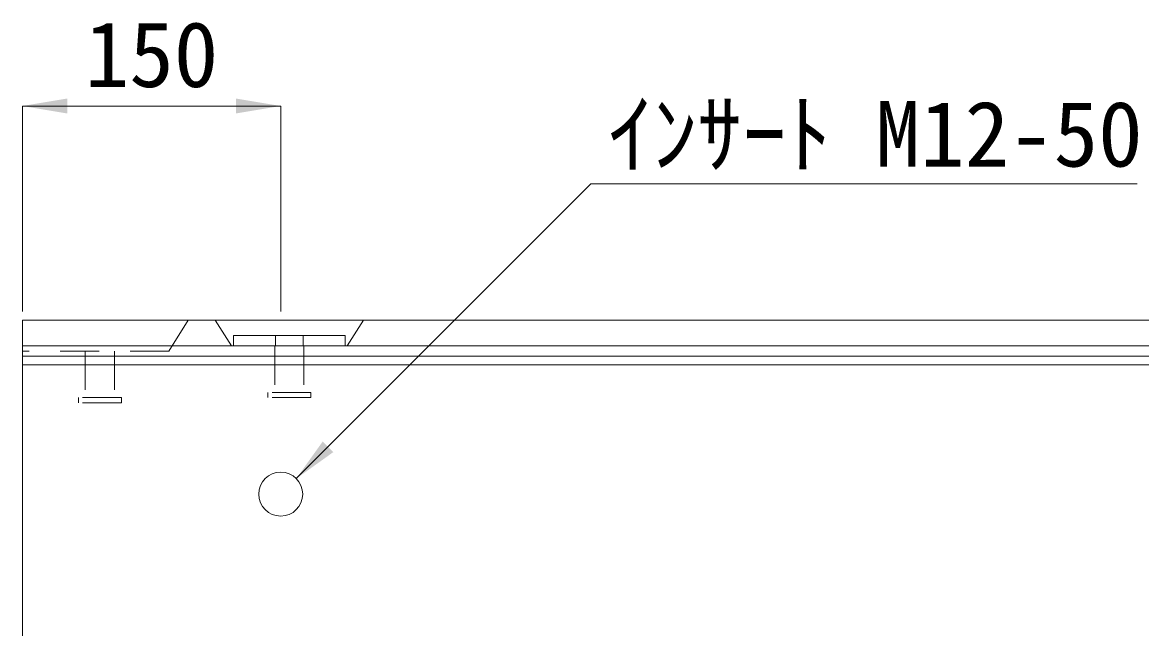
# Model space of a CAD drawing. Units: millimetres at full size; details may follow other scales. Extents: x 50430 to 75195, y 24892 to 47415.
# Drawn here: x 65800 to 66450, y 37332 to 37683 of the extents above; entities that cross this region are included whole.
import ezdxf
from ezdxf.enums import TextEntityAlignment as Align

# ---------------------------------------------------------------- set-up
doc = ezdxf.new("R2010")
doc.units = ezdxf.units.MM
doc.header["$LTSCALE"] = 30
doc.linetypes.add('USER1', pattern=[1.35, 0.75, -0.6])
for name, color, linetype, lineweight in [('受枠', 3, 'Continuous', 5), ('寸法線', 7, 'Continuous', 9), ('本体', 2, 'Continuous', 20), ('ｲﾝｻｰﾄ', 3, 'USER1', 5)]:
    doc.layers.add(name, color=color, linetype=linetype, lineweight=lineweight)
doc.styles.add('ＭＳ ゴシック', font='')
doc.styles.get('ＭＳ ゴシック').set_extended_font_data('MS Gothic')

# ---------------------------------------------------------------- blocks, each defined once
blk = doc.blocks.new('filled_arrow')
at = {"color": 0, "linetype": 'Continuous', "lineweight": -2}
blk.add_solid([(7.5, 1.25), (0, 0), (7.5, -1.25)], dxfattribs=at)

msp = doc.modelspace()

# ---------------------------------------------------------------- linework, layer by layer
at = {"layer": '受枠'}
for p, q in [((65922.34, 37501.56), (65987.34, 37501.56)), ((65922.34, 37501.56), (65922.34, 37495.56)), ((65987.34, 37501.56), (65987.34, 37495.56)), ((65799.84, 37495.56), (66797.84, 37495.56)), ((65799.84, 37489.56), (65799.84, 37495.56)), ((65799.84, 37489.56), (66797.84, 37489.56))]:
    msp.add_line(p, q, dxfattribs=at)
at = {"layer": '寸法線'}
for p, q in [((65799.84, 37634.82), (65949.84, 37634.82)), ((65799.84, 37515.56), (65799.84, 37634.82)), ((65949.84, 37515.56), (65949.84, 37634.82))]:
    msp.add_line(p, q, dxfattribs=at)
msp.add_lwpolyline([(65958.85, 37418.57), (66129.93, 37589.65), (66447.14, 37589.65)], dxfattribs=at)
at = {"layer": '本体', "lineweight": 9}
for p, q in [((66797.84, 37510.56), (65799.84, 37510.56)), ((65799.84, 37510.56), (65799.84, 37484.56)), ((65911.84, 37510.56), (65921.34, 37495.56)), ((65988.34, 37495.56), (65997.84, 37510.56))]:
    msp.add_line(p, q, dxfattribs=at)
at = {"layer": '本体', "linetype": 'USER1', "lineweight": 9}
for q in [(65896.19, 37510.56), (65799.84, 37492.56)]:
    msp.add_line((65884.84, 37492.56), q, dxfattribs=at)
at = {"layer": '本体'}
for p, q in [((65799.84, 37484.56), (66797.84, 37484.56)), ((65799.84, 36966.56), (65799.84, 37484.56))]:
    msp.add_line(p, q, dxfattribs=at)
at = {"layer": 'ｲﾝｻｰﾄ'}
for p, q in [((65946.84, 37501.56), (65946.84, 37495.56)), ((65962.84, 37501.56), (65962.84, 37495.56)), ((65836.34, 37492.56), (65836.34, 37465.56)), ((65853.34, 37492.56), (65853.34, 37465.56)), ((65963.34, 37495.56), (65946.34, 37495.56)), ((65946.34, 37495.56), (65946.34, 37468.56)), ((65963.34, 37495.56), (65963.34, 37468.56)), ((65832.34, 37465.56), (65832.34, 37462.56)), ((65857.34, 37465.56), (65832.34, 37465.56)), ((65857.34, 37465.56), (65857.34, 37462.56)), ((65967.34, 37468.56), (65942.34, 37468.56)), ((65942.34, 37468.56), (65942.34, 37465.56)), ((65967.34, 37465.56), (65942.34, 37465.56)), ((65967.34, 37468.56), (65967.34, 37465.56)), ((65857.34, 37462.56), (65832.34, 37462.56))]:
    msp.add_line(p, q, dxfattribs=at)
at = {"layer": 'ｲﾝｻｰﾄ', "linetype": 'Continuous'}
msp.add_circle((65949.84, 37409.56), 12.75, dxfattribs=at)

# ---------------------------------------------------------------- block references
at = {"layer": '寸法線', "xscale": 3.47, "yscale": 3.47}
msp.add_blockref('filled_arrow', (65799.84, 37634.82), dxfattribs=at)
for p, rotation in [((65949.84, 37634.82), 180), ((65958.85, 37418.57), 45)]:
    msp.add_blockref('filled_arrow', p, dxfattribs=dict(at, rotation=rotation))

# ---------------------------------------------------------------- texts
at = {"layer": '寸法線', "style": 'ＭＳ ゴシック'}
msp.add_text('150', height=37.98, dxfattribs=at).set_placement((65874.84, 37664.82), align=Align.MIDDLE_CENTER)
msp.add_text('ｲﾝｻｰﾄ M12-50', height=37.98, dxfattribs=at).set_placement((66139.93, 37637.65), align=Align.TOP_LEFT)

doc.saveas('drawing.dxf')
